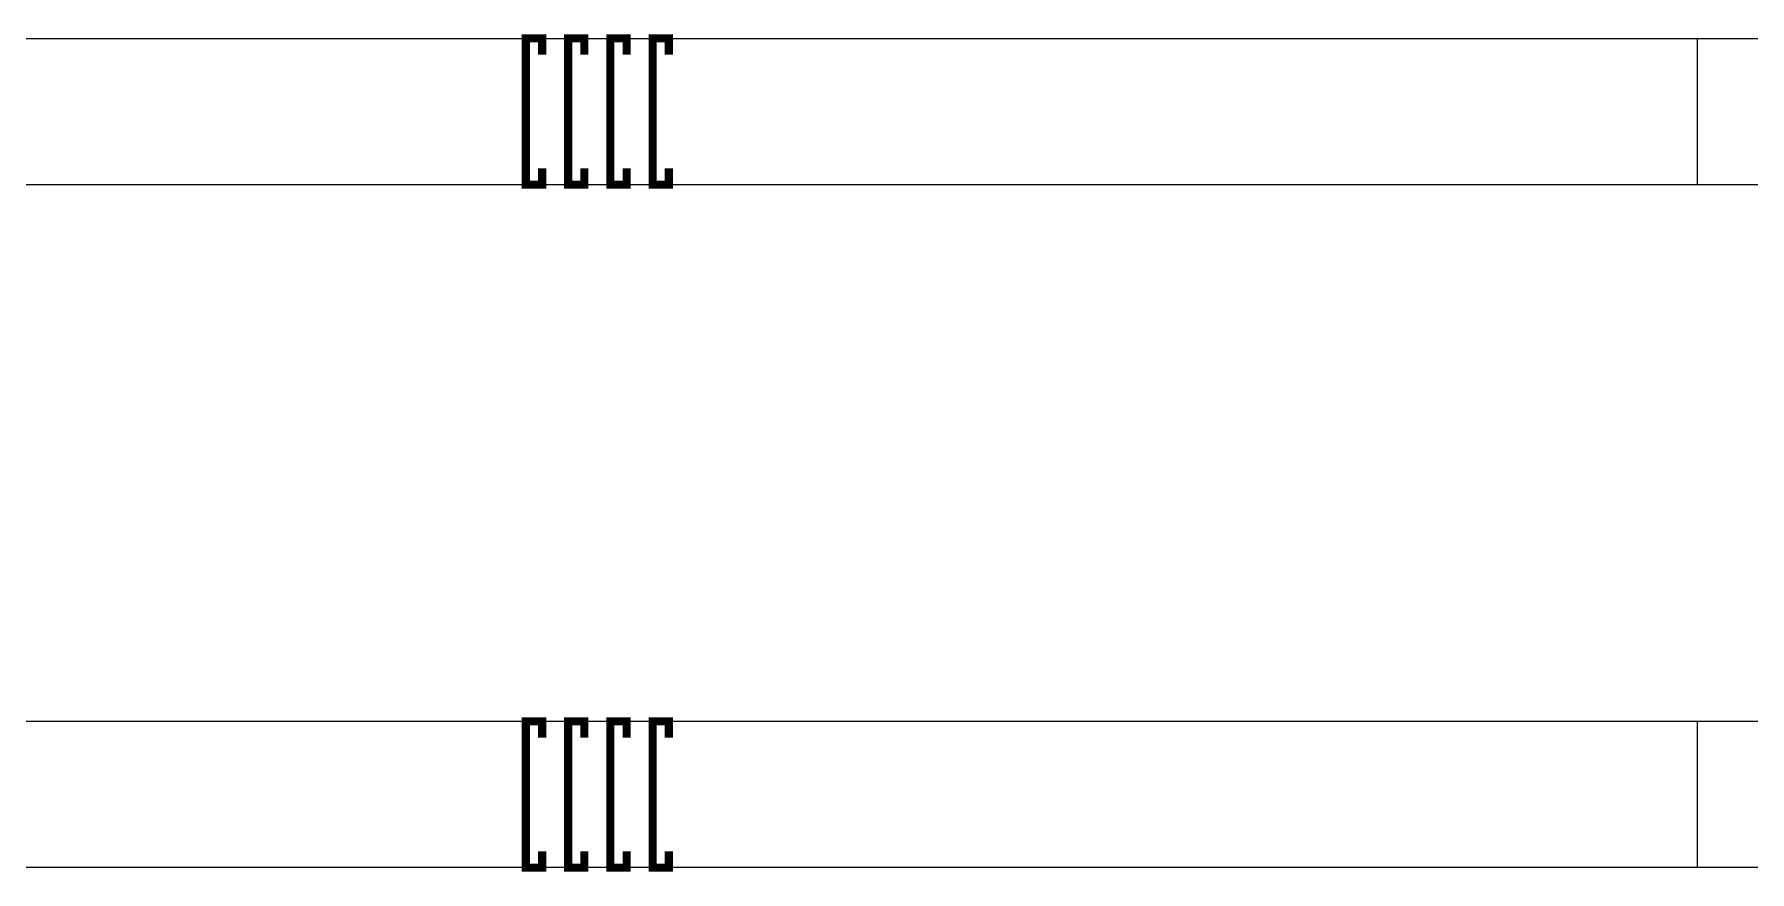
# Model space of a CAD drawing. Header units: millimetres. Extents: x -19577 to 374132, y 182625 to 847314.
# Drawn here: x 110355 to 120912, y 303880 to 309030 of the extents above; entities that cross this region are included whole.
import ezdxf

# ---------------------------------------------------------------- set-up
doc = ezdxf.new("R2010")
doc.units = ezdxf.units.MM
doc.header["$LTSCALE"] = 150
doc.layers.add('-----26 Electrical Cable Tray_LV_STSPDU_A', color=181, linetype='Continuous')

msp = doc.modelspace()

# ---------------------------------------------------------------- linework, layer by layer
at = {"layer": '-----26 Electrical Cable Tray_LV_STSPDU_A', "ltscale": 7.5, "const_width": 50, "elevation": 0}
for points in [[(113480, 308905), (113480, 309005), (113380, 309005), (113380, 308105), (113480, 308105), (113480, 308205)], [(113740, 308905), (113740, 309005), (113640, 309005), (113640, 308105), (113740, 308105), (113740, 308205)], [(114260, 308905), (114260, 309005), (114160, 309005), (114160, 308105), (114260, 308105), (114260, 308205)], [(113480, 304705), (113480, 304805), (113380, 304805), (113380, 303905), (113480, 303905), (113480, 304005)], [(113740, 304705), (113740, 304805), (113640, 304805), (113640, 303905), (113740, 303905), (113740, 304005)], [(114260, 304705), (114260, 304805), (114160, 304805), (114160, 303905), (114260, 303905), (114260, 304005)]]:
    msp.add_lwpolyline(points, dxfattribs=at)
at = {"layer": '-----26 Electrical Cable Tray_LV_STSPDU_A', "ltscale": 7.5, "const_width": 50}
for points in [[(114000, 308905), (114000, 309005), (113900, 309005), (113900, 308105), (114000, 308105), (114000, 308205)], [(114000, 304705), (114000, 304805), (113900, 304805), (113900, 303905), (114000, 303905), (114000, 304005)]]:
    msp.add_lwpolyline(points, dxfattribs=at)
at = {"layer": '-----26 Electrical Cable Tray_LV_STSPDU_A'}
for points in [[(120589, 309005), (120589, 308105), (101550, 308105), (101550, 309005)], [(134204, 309005), (134204, 308105), (101550, 308105), (101550, 309005)], [(147404, 309005), (147404, 308105), (101550, 308105), (101550, 309005)], [(163604, 309005), (163604, 308105), (101550, 308105), (101550, 309005)], [(120589, 304805), (120589, 303905), (101550, 303905), (101550, 304805)], [(134204, 304805), (134204, 303905), (101550, 303905), (101550, 304805)], [(147404, 304805), (147404, 303905), (101550, 303905), (101550, 304805)], [(163604, 304805), (163604, 303905), (101550, 303905), (101550, 304805)]]:
    msp.add_lwpolyline(points, close=True, dxfattribs=at)

doc.saveas('drawing.dxf')
